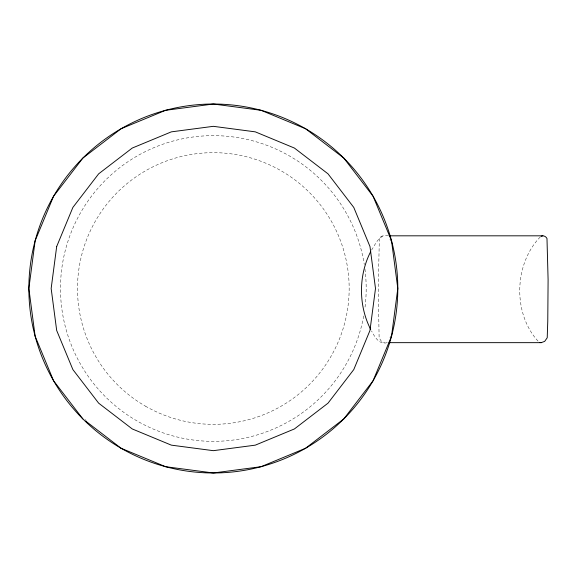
<?xml version="1.0" encoding="UTF-8"?>
<svg xmlns="http://www.w3.org/2000/svg" width="577" height="577" viewBox="0 0 577 577"><rect width="100%" height="100%" fill="white"/><g stroke="black" fill="none" stroke-linecap="round" stroke-linejoin="round"><path stroke-width="0.43" stroke-dasharray="2.88 2.16" d="M371.552 250.101C374.884 245.167 377.812 237.76 383.864 235.82M540.252 236.981C513.746 264.107 512.578 314.53 538.882 342.024M388.422 235.82C385.328 235.798 380.87 234.861 379.341 238.496L378.26 288.125L379.118 337.761L381.44 341.368L384.614 342.659M387.268 342.659C379.147 345.024 374.682 336.889 371.552 330.946M364.931 268.99A152.855 152.855 0 0 1 364.815 308.897M363.698 315.958A152.855 152.855 0 0 1 128.087 415.375A152.855 152.855 0 0 1 131.073 159.663A152.855 152.855 0 0 1 364.296 264.569M390.478 335.965A183.399 183.399 0 0 1 390.016 337.668M86.161 420.655A183.399 183.399 0 0 1 84.898 419.421M390.016 239.332A183.399 183.399 0 0 1 390.478 241.035M145.411 406.136A135.833 135.833 0 0 0 349.164 288.5A135.833 135.833 0 0 0 145.411 170.864A135.833 135.833 0 0 0 145.411 406.136"/><path stroke-width="0.87" d="M370.701 251.594C358.411 275.438 358.411 305.608 370.701 329.453M541.075 236.368C543.217 235.019 545.929 236.419 546.982 238.496L548.1 279.845L547.768 321.223L547.22 337.761L544.688 341.368L541.24 342.659L389.042 342.659M389.309 235.82L542.885 235.82M540.043 342.493L541.24 342.659M85.663 421.08L121.091 448.264L165.585 466.692L213.331 472.981L261.078 466.692L305.565 448.264L343.777 418.945L373.088 380.741L391.523 336.247L397.805 288.5L391.523 240.753L373.088 196.259L343.777 158.055L305.565 128.736L261.078 110.308L213.331 104.019L165.585 110.308L121.091 128.736L82.886 158.055L53.567 196.259L35.139 240.753L28.85 288.5L35.139 336.247L53.567 380.741L82.886 418.945M56.683 246.53L51.158 288.5L56.683 330.47L72.882 369.583L98.66 403.172L132.241 428.942L171.355 445.148L213.331 450.673L255.301 445.148L294.414 428.942L328.003 403.172L353.773 369.583L369.972 330.47L375.497 288.5L369.972 246.53L353.773 207.417L328.003 173.828L294.414 148.058L255.301 131.852L213.331 126.327L171.355 131.852L132.241 148.058L98.66 173.828L72.882 207.417L56.683 246.53M121.091 448.264A184.481 184.481 0 0 0 397.805 288.5A184.481 184.481 0 0 0 121.091 128.736A184.481 184.481 0 0 0 121.091 448.264"/></g></svg>
